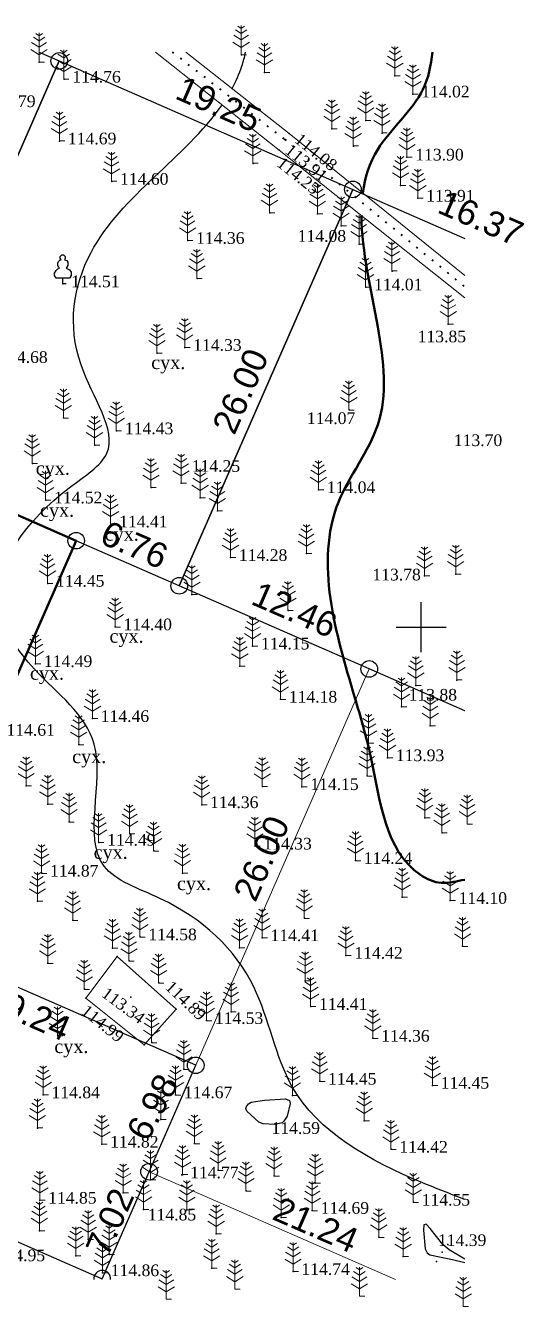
# Model space of a CAD drawing. Header units: millimetres. Extents: x 5405616.9 to 5405706.2, y 5524909.2 to 5524986.1.
# Drawn here: x 5405676.2 to 5405706.2, y 5524909.2 to 5524986.1 of the extents above; entities that cross this region are included whole.
import ezdxf
from ezdxf.enums import TextEntityAlignment as Align

# ---------------------------------------------------------------- set-up
doc = ezdxf.new("R2010")
doc.units = ezdxf.units.MM
doc.linetypes.add('HIDDEN', pattern=[0.5, 0, -0.5])
for name, color, linetype, lineweight in [('11900000', 1, 'Continuous', 30), ('рельеф', 7, 'Continuous', 0), ('ТОЧКИ', 7, 'Continuous', 30)]:
    doc.layers.add(name, color=color, linetype=linetype, lineweight=lineweight)
for name, color, linetype in [('горизонтали', 42, 'Continuous'), ('Ділянки_Межі', 10, 'Continuous'), ('надписи', 7, 'Continuous'), ('отметки', 7, 'Continuous'), ('промеры', 185, 'Continuous'), ('Растительность', 7, 'Continuous')]:
    doc.layers.add(name, color=color, linetype=linetype)
doc.styles.get("Standard").update_dxf_attribs({"font": 'arial.ttf'})
doc.styles.add('times', font='times.ttf')
doc.linetypes.add('канава 0', pattern='A,0.9,0,["|",Standard,S=0.25,R=0,X=0,Y=0],0.1', length=1)

# ---------------------------------------------------------------- blocks, each defined once
blk = doc.blocks.new('A$C51FE15A3')
at = {"layer": 'Растительность', "color": 94, "lineweight": 0}
for points in [[(-0.201, 1.726), (0, 1.584), (0.201, 1.726)], [(0, 1.75), (0, 0), (0.319, 0)], [(-0.447, 1.172), (0, 0.895), (0.447, 1.172)], [(-0.343, 1.489), (0, 1.267), (0.343, 1.489)], [(-0.493, 0.753), (0, 0.444), (0.493, 0.753)]]:
    blk.add_lwpolyline(points, dxfattribs=at)
blk = doc.blocks.new('A$C2ACB5305')
at = {"layer": 'Растительность'}
blk.add_lwpolyline([(0.2, 0), (0.2, 0), (0, 0), (0, 0.35), (-0.4, 0.35), (-0.5, 0.5), (-0.5, 0.65), (-0.4, 0.8), (-0.3, 0.9), (-0.2, 0.95), (-0.25, 1), (-0.3, 1.1), (-0.3, 1.25), (-0.25, 1.35), (-0.15, 1.45), (-0.1, 1.45), (-0.15, 1.55), (-0.15, 1.65), (-0.05, 1.75), (0.05, 1.75), (0.15, 1.65), (0.15, 1.55), (0.1, 1.45), (0.25, 1.4), (0.3, 1.3), (0.3, 1.1), (0.25, 1), (0.2, 0.95), (0.4, 0.85), (0.5, 0.7), (0.5, 0.5), (0.45, 0.4), (0.4, 0.35), (0, 0.35)], dxfattribs=at)

msp = doc.modelspace()

# ---------------------------------------------------------------- linework, layer by layer
at = {"layer": '11900000', "color": 7}
for points in [[(5405700, 5524948.5, 0), (5405700, 5524951.5, 0)], [(5405700, 5524948.5, 0), (5405700, 5524951.5, 0)], [(5405698.5, 5524950, 0), (5405701.5, 5524950, 0)], [(5405698.5, 5524950, 0), (5405701.5, 5524950, 0)]]:
    msp.add_polyline3d(points, dxfattribs=at)
at = {"layer": 'горизонтали', "color": 32}
msp.add_polyline3d([(5405689.527, 5524920.912, 114.5), (5405689.457, 5524921.072, 114.5), (5405689.497, 5524921.192, 114.5), (5405689.627, 5524921.342, 114.5), (5405689.787, 5524921.442, 114.5), (5405690.577, 5524921.572, 114.5), (5405691.837, 5524921.642, 114.5), (5405692.087, 5524921.552, 114.5), (5405692.127, 5524921.362, 114.5), (5405691.937, 5524920.612, 114.5), (5405691.747, 5524920.302, 114.5), (5405691.637, 5524920.202, 114.5), (5405691.207, 5524920.112, 114.5), (5405690.497, 5524920.142, 114.5), (5405690.247, 5524920.242, 114.5), (5405689.527, 5524920.912, 114.5)], close=True, dxfattribs=at)
for points in [[(5405702.614, 5524912.025, 114.5), (5405701.667, 5524912.582, 114.5), (5405701.297, 5524912.902, 114.5), (5405700.537, 5524913.862, 114.5), (5405700.287, 5524914.122, 114.5), (5405700.157, 5524914.082, 114.5), (5405700.127, 5524913.752, 114.5), (5405700.227, 5524912.642, 114.5)], [(5405700.227, 5524912.642, 114.5), (5405700.347, 5524912.392, 114.5), (5405700.507, 5524912.282, 114.5), (5405701.867, 5524911.992, 114.5), (5405702.614, 5524911.819, 114.5)]]:
    msp.add_polyline3d(points, dxfattribs=at)
for points, knots in [([(5405688.64, 5524982.358), (5405688.869, 5524982.786), (5405689.181, 5524983.496), (5405689.387, 5524984.261), (5405689.449, 5524984.55)], [104.7478, 104.7478, 104.7478, 104.7478, 106.244974, 107.131522, 107.131522, 107.131522, 107.131522]), ([(5405702.614, 5524915.604), (5405701.765, 5524915.931), (5405697.727, 5524917.483), (5405691.748, 5524920.767), (5405690.456, 5524929.173), (5405685.864, 5524933.397), (5405678.956, 5524935.57), (5405682.018, 5524943.247), (5405676.904, 5524946.848), (5405673.214, 5524952.355), (5405677.096, 5524957.454), (5405682.552, 5524960.751), (5405678.423, 5524966.21), (5405679.751, 5524974.608), (5405685.836, 5524978.206), (5405688.015, 5524981.343)], [20.416975, 20.416975, 20.416975, 20.416975, 23.037626, 32.731638, 39.162292, 46.871348, 50.794349, 58.140724, 63.904689, 68.143785, 76.466951, 79.543627, 85.063561, 91.848837, 103.526432, 103.526432, 103.526432, 103.526432])]:
    msp.add_open_spline(points, degree=3, knots=knots, dxfattribs=at)
at = {"layer": 'горизонтали', "color": 32, "lineweight": 50}
for points, knots in [([(5405696.49, 5524976.076), (5405696.613, 5524977.01), (5405697.314, 5524979.256), (5405700.137, 5524981.557), (5405700.59, 5524983.757), (5405700.665, 5524984.55)], [72.931298, 72.931298, 72.931298, 72.931298, 75.851769, 80.363697, 82.746279, 82.746279, 82.746279, 82.746279]), ([(5405702.614, 5524934.813), (5405702.147, 5524934.748), (5405701.222, 5524934.444), (5405697.85, 5524936.019), (5405697.397, 5524941.089), (5405695.283, 5524948.2), (5405693.001, 5524955.828), (5405698.192, 5524962.186), (5405697.512, 5524968.123), (5405696.422, 5524972.572), (5405696.409, 5524974.689)], [28.167189, 28.167189, 28.167189, 28.167189, 29.586146, 30.927257, 38.609771, 42.347043, 54.087786, 59.302509, 65.201165, 71.520155, 71.520155, 71.520155, 71.520155])]:
    msp.add_open_spline(points, degree=3, knots=knots, dxfattribs=at)
at = {"layer": 'Ділянки_Межі'}
for points in [[(5405677.038, 5524984.55), (5405678.256, 5524984.017), (5405667.828, 5524960.2), (5405661.61, 5524962.923), (5405650.195, 5524967.92)], [(5405685.462, 5524952.48), (5405695.889, 5524976.297), (5405702.614, 5524973.357)], [(5405702.614, 5524944.971), (5405696.877, 5524947.483), (5405685.462, 5524952.48)]]:
    msp.add_lwpolyline(points, dxfattribs=at)
msp.add_lwpolyline([(5405667.828, 5524960.2), (5405678.256, 5524984.017), (5405695.889, 5524976.297), (5405685.462, 5524952.48), (5405679.269, 5524955.191)], close=True, dxfattribs=at)
at = {"layer": 'Ділянки_Межі', "lineweight": 25}
for points in [[(5405677.038, 5524984.55), (5405678.256, 5524984.017), (5405695.889, 5524976.297), (5405702.614, 5524973.357)], [(5405619.87, 5524937.531), (5405624.379, 5524935.557), (5405652.622, 5524923.203), (5405680.834, 5524910.84), (5405683.651, 5524917.273), (5405686.449, 5524923.665), (5405668.826, 5524931.381), (5405651.182, 5524939.105), (5405633.549, 5524946.825), (5405619.87, 5524952.814)]]:
    msp.add_lwpolyline(points, dxfattribs=at)
at = {"layer": 'Ділянки_Межі', "lineweight": 50}
msp.add_lwpolyline([(5405651.182, 5524939.105), (5405661.61, 5524962.923), (5405667.828, 5524960.2), (5405679.269, 5524955.191), (5405668.826, 5524931.381)], close=True, dxfattribs=at)
at = {"layer": 'Ділянки_Межі', "lineweight": 0}
msp.add_lwpolyline([(5405668.826, 5524931.381), (5405679.269, 5524955.191), (5405685.462, 5524952.48), (5405696.877, 5524947.483), (5405686.449, 5524923.665)], close=True, dxfattribs=at)
for points in [[(5405683.651, 5524917.273), (5405686.449, 5524923.665), (5405696.877, 5524947.483), (5405702.614, 5524944.971)], [(5405647.186, 5524910.798), (5405652.622, 5524923.203), (5405680.834, 5524910.84), (5405680.815, 5524910.798)], [(5405680.815, 5524910.798), (5405680.834, 5524910.84), (5405683.651, 5524917.273), (5405698.443, 5524910.798)], [(5405698.443, 5524910.798), (5405683.651, 5524917.273)]]:
    msp.add_lwpolyline(points, dxfattribs=at)
at = {"layer": 'отметки', "color": 7}
for p in [(5405677.056, 5524983.937, 114.726), (5405689.195, 5524984.379, 114.522), (5405690.592, 5524983.318, 114.385), (5405698.414, 5524983.124, 113.994), (5405678.542, 5524982.916, 114.761), (5405699.498, 5524982.026, 114.022), (5405696.663, 5524980.438, 114.009), (5405678.274, 5524979.205, 114.689), (5405691.8, 5524979.289, 113.908), (5405692.063, 5524979.656, 114.078), (5405694.631, 5524979.937, 114.089), (5405697.641, 5524979.685, 113.947), (5405691.464, 5524978.656, 114.249), (5405695.92, 5524978.905, 114.076), (5405689.892, 5524977.86, 114.31), (5405699.139, 5524978.237, 113.897), (5405681.406, 5524976.78, 114.597), (5405698.761, 5524976.531, 113.936), (5405699.792, 5524975.768, 113.912), (5405690.894, 5524974.883, 114.258), (5405693.765, 5524974.829, 114.139), (5405695.183, 5524974.107, 114.079), (5405685.974, 5524973.23, 114.358), (5405696.269, 5524973.005, 114.03), (5405686.529, 5524970.946, 114.356), (5405698.248, 5524971.395, 113.954), (5405678.47, 5524970.621, 114.51), (5405696.661, 5524970.432, 114.006), (5405701.624, 5524968.194, 113.849), (5405684.134, 5524966.46, 114.269), (5405685.801, 5524966.799, 114.326), (5405695.662, 5524963.047, 114.072), (5405678.514, 5524962.563, 114.587), (5405681.697, 5524961.788, 114.428), (5405680.39, 5524960.928, 114.532), (5405676.641, 5524959.832, 114.567), (5405685.578, 5524958.643, 114.253), (5405677.44, 5524957.632, 114.52), (5405683.769, 5524958.379, 114.401), (5405686.726, 5524957.773, 114.262), (5405693.83, 5524958.249, 114.038), (5405687.762, 5524956.981, 114.166), (5405681.35, 5524956.19, 114.41), (5405688.544, 5524954.175, 114.276), (5405693.106, 5524954.419, 114.12), (5405700.2, 5524953.082, 113.781), (5405702.067, 5524953.186, 113.743), (5405677.562, 5524952.625, 114.447), (5405686.226, 5524951.957, 114.28), (5405691.995, 5524950.999, 114.212), (5405681.615, 5524950.009, 114.398), (5405689.871, 5524948.856, 114.152), (5405676.831, 5524947.798, 114.493), (5405689.102, 5524947.644, 114.221), (5405699.668, 5524946.49, 113.972), (5405702.144, 5524946.818, 113.703), (5405691.542, 5524945.66, 114.183), (5405698.821, 5524945.211, 113.881), (5405680.246, 5524944.499, 114.459), (5405700.536, 5524944.067, 113.885), (5405696.83, 5524943.018, 113.973), (5405679.433, 5524942.941, 114.538), (5405697.975, 5524942.144, 113.932), (5405696.74, 5524941.053, 114.04), (5405676.265, 5524940.462, 114.596), (5405690.452, 5524940.423, 114.259), (5405692.832, 5524940.407, 114.152), (5405677.565, 5524939.355, 114.607), (5405686.811, 5524939.323, 114.36), (5405700.211, 5524938.542, 113.967), (5405678.846, 5524938.291, 114.539), (5405701.246, 5524937.641, 113.929), (5405680.63, 5524937.064, 114.491), (5405682.485, 5524937.585, 114.455), (5405683.925, 5524936.544, 114.45), (5405690.016, 5524936.835, 114.329), (5405696.044, 5524935.967, 114.241), (5405677.201, 5524935.207, 114.873), (5405685.659, 5524935.214, 114.447), (5405700.716, 5524934.758, 113.999), (5405676.952, 5524933.53, 114.673), (5405698.849, 5524933.765, 114.191), (5405701.742, 5524933.564, 114.101), (5405679.068, 5524932.38, 114.62), (5405692.976, 5524932.499, 114.386), (5405681.456, 5524930.708, 114.698), (5405683.108, 5524931.379, 114.58), (5405689.09, 5524930.723, 114.395), (5405690.445, 5524931.326, 114.409), (5405702.477, 5524930.818, 114.216), (5405681.725, 5524930.212, 114.828), (5405682.451, 5524929.938, 114.775), (5405695.477, 5524930.272, 114.421), (5405677.568, 5524929.798, 114.714), (5405684.231, 5524928.621, 114.856), (5405693.025, 5524928.744, 114.384), (5405679.773, 5524928.247, 114.992), (5405679.855, 5524927.699, 114.988), (5405682.554, 5524927.769, 113.341), (5405685.276, 5524927.044, 114.894), (5405688.579, 5524926.889, 114.524), (5405693.356, 5524927.199, 114.41), (5405687.099, 5524926.351, 114.529), (5405678.161, 5524925.437, 114.768), (5405683.354, 5524924.893, 114.818), (5405683.811, 5524925.034, 114.7), (5405697.095, 5524925.288, 114.362), (5405685.744, 5524923.433, 114.697), (5405693.899, 5524922.708, 114.446), (5405700.67, 5524922.462, 114.454), (5405677.287, 5524921.887, 114.836), (5405685.242, 5524921.891, 114.67), (5405692.261, 5524921.857, 114.513), (5405684.365, 5524920.411, 114.789), (5405696.57, 5524920.336, 114.447), (5405676.941, 5524919.898, 114.899), (5405680.809, 5524918.92, 114.821), (5405686.379, 5524918.96, 114.775), (5405698.185, 5524918.62, 114.423), (5405685.616, 5524917.075, 114.77), (5405685.658, 5524917.094, 114.766), (5405687.799, 5524917.362, 114.749), (5405691.169, 5524917.023, 114.643), (5405683.74, 5524916.783, 114.815), (5405689.478, 5524916.123, 114.724), (5405693.634, 5524916.589, 114.537), (5405677.087, 5524915.554, 114.849), (5405682.094, 5524916.003, 114.859), (5405699.524, 5524915.435, 114.553), (5405683.317, 5524914.996, 114.851), (5405685.918, 5524914.987, 114.782), (5405693.455, 5524914.946, 114.685), (5405691.593, 5524914.526, 114.67), (5405677.063, 5524913.714, 114.919), (5405679.987, 5524913.193, 114.832), (5405687.675, 5524913.538, 114.761), (5405697.448, 5524913.33, 114.563), (5405681.256, 5524912.291, 114.798), (5405701.261, 5524912.445, 114.39), (5405701.586, 5524912.891, 114.602), (5405679.242, 5524912.216, 114.863), (5405687.41, 5524911.47, 114.808), (5405698.908, 5524912.181, 114.637), (5405700.913, 5524911.885, 114.619), (5405680.847, 5524911.198, 114.858), (5405692.3, 5524911.271, 114.739)]:
    msp.add_point(p, dxfattribs=at)
at = {"layer": 'рельеф', "color": 7, "linetype": 'канава 0'}
for points, elevation in [([(5405684.04, 5524984.55), (5405691.464, 5524978.656), (5405702.614, 5524969.784)], 113.39), ([(5405702.614, 5524971.124), (5405692.063, 5524979.656), (5405685.863, 5524984.55)], 113.66), ([(5405681.725, 5524930.212), (5405679.855, 5524927.699), (5405683.354, 5524924.893), (5405685.276, 5524927.044), (5405681.725, 5524930.212)], 114.828)]:
    msp.add_lwpolyline(points, dxfattribs=dict(at, elevation=elevation))
at = {"layer": 'рельеф', "color": 7, "linetype": 'HIDDEN', "lineweight": 40, "elevation": 113.4}
msp.add_lwpolyline([(5405685.039, 5524984.55), (5405691.8, 5524979.29), (5405702.614, 5524970.45)], dxfattribs=at)
at = {"layer": 'ТОЧКИ'}
for centre in [(5405678.256, 5524984.017), (5405695.889, 5524976.297), (5405679.269, 5524955.191, 107.24), (5405685.462, 5524952.48, 107.24), (5405696.877, 5524947.483, 107.24), (5405686.449, 5524923.665), (5405683.651, 5524917.273)]:
    msp.add_circle(centre, 0.5, dxfattribs=at)
for start, end in [(90.01411, 184.92135), (355.07865, 89.98589)]:
    msp.add_arc((5405680.834, 5524910.84), 0.5, start, end, dxfattribs=at)

# ---------------------------------------------------------------- block references
at = {"layer": 'Растительность', "color": 7}
for name, p in [('A$C51FE15A3', (5405689.18, 5524984.39, 114.52)), ('A$C51FE15A3', (5405677.04, 5524983.95, 114.73)), ('A$C51FE15A3', (5405678.52, 5524982.93, 114.76)), ('A$C51FE15A3', (5405690.58, 5524983.33, 114.39)), ('A$C51FE15A3', (5405698.41, 5524983.13, 113.99)), ('A$C51FE15A3', (5405699.5, 5524982.03, 114.02)), ('A$C51FE15A3', (5405694.63, 5524979.94, 114.09)), ('A$C51FE15A3', (5405696.66, 5524980.44, 114.01)), ('A$C51FE15A3', (5405678.26, 5524979.21, 114.69)), ('A$C51FE15A3', (5405697.64, 5524979.69, 113.95)), ('A$C51FE15A3', (5405695.91, 5524978.91, 114.08)), ('A$C51FE15A3', (5405699.14, 5524978.24, 113.9)), ('A$C51FE15A3', (5405689.88, 5524977.87, 114.31)), ('A$C51FE15A3', (5405681.39, 5524976.79, 114.6)), ('A$C51FE15A3', (5405698.76, 5524976.54, 113.94)), ('A$C51FE15A3', (5405699.79, 5524975.77, 113.91)), ('A$C51FE15A3', (5405690.88, 5524974.89, 114.26)), ('A$C51FE15A3', (5405693.76, 5524974.83, 114.14)), ('A$C51FE15A3', (5405695.18, 5524974.11, 114.08)), ('A$C51FE15A3', (5405685.96, 5524973.23, 114.36)), ('A$C51FE15A3', (5405696.26, 5524973.01, 114.03)), ('A$C51FE15A3', (5405698.24, 5524971.4, 113.95)), ('A$C2ACB5305', (5405678.46, 5524970.62, 114.51)), ('A$C51FE15A3', (5405686.52, 5524970.95, 114.36)), ('A$C51FE15A3', (5405696.65, 5524970.43, 114.01)), ('A$C51FE15A3', (5405701.62, 5524968.2, 113.85)), ('A$C51FE15A3', (5405685.79, 5524966.8, 114.33)), ('A$C51FE15A3', (5405684.12, 5524966.46, 114.27)), ('A$C51FE15A3', (5405695.65, 5524963.04, 114.07)), ('A$C51FE15A3', (5405678.5, 5524962.56, 114.59)), ('A$C51FE15A3', (5405681.68, 5524961.79, 114.43)), ('A$C51FE15A3', (5405680.37, 5524960.93, 114.53)), ('A$C51FE15A3', (5405676.63, 5524959.83, 114.57)), ('A$C51FE15A3', (5405683.76, 5524958.38, 114.4)), ('A$C51FE15A3', (5405685.57, 5524958.64, 114.25)), ('A$C51FE15A3', (5405693.82, 5524958.25, 114.04)), ('A$C51FE15A3', (5405677.43, 5524957.63, 114.52)), ('A$C51FE15A3', (5405686.72, 5524957.77, 114.26)), ('A$C51FE15A3', (5405687.75, 5524956.98, 114.17)), ('A$C51FE15A3', (5405681.34, 5524956.19, 114.41)), ('A$C51FE15A3', (5405693.1, 5524954.41, 114.12)), ('A$C51FE15A3', (5405688.54, 5524954.17, 114.28)), ('A$C51FE15A3', (5405700.2, 5524953.08, 113.78)), ('A$C51FE15A3', (5405702.07, 5524953.18, 113.74)), ('A$C51FE15A3', (5405677.55, 5524952.62, 114.45)), ('A$C51FE15A3', (5405686.22, 5524951.95, 114.28)), ('A$C51FE15A3', (5405691.99, 5524950.99, 114.21)), ('A$C51FE15A3', (5405681.61, 5524950, 114.4)), ('A$C51FE15A3', (5405689.87, 5524948.85, 114.15)), ('A$C51FE15A3', (5405676.82, 5524947.79, 114.49)), ('A$C51FE15A3', (5405689.1, 5524947.64, 114.22)), ('A$C51FE15A3', (5405702.14, 5524946.82, 113.7)), ('A$C51FE15A3', (5405699.67, 5524946.49, 113.97)), ('A$C51FE15A3', (5405691.54, 5524945.65, 114.18)), ('A$C51FE15A3', (5405698.82, 5524945.21, 113.88)), ('A$C51FE15A3', (5405680.25, 5524944.5, 114.46)), ('A$C51FE15A3', (5405700.54, 5524944.07, 113.88)), ('A$C51FE15A3', (5405679.42, 5524942.93, 114.54)), ('A$C51FE15A3', (5405696.83, 5524943.02, 113.97)), ('A$C51FE15A3', (5405697.97, 5524942.14, 113.93)), ('A$C51FE15A3', (5405696.74, 5524941.05, 114.04)), ('A$C51FE15A3', (5405676.26, 5524940.45, 114.6)), ('A$C51FE15A3', (5405690.45, 5524940.42, 114.26)), ('A$C51FE15A3', (5405692.83, 5524940.4, 114.15)), ('A$C51FE15A3', (5405677.56, 5524939.35, 114.61)), ('A$C51FE15A3', (5405686.81, 5524939.32, 114.36)), ('A$C51FE15A3', (5405678.84, 5524938.28, 114.54)), ('A$C51FE15A3', (5405700.21, 5524938.54, 113.97)), ('A$C51FE15A3', (5405682.48, 5524937.58, 114.46)), ('A$C51FE15A3', (5405701.24, 5524937.64, 113.93)), ('A$C51FE15A3', (5405702.76, 5524938.16, 113.83)), ('A$C51FE15A3', (5405680.62, 5524937.06, 114.49)), ('A$C51FE15A3', (5405690.01, 5524936.83, 114.33)), ('A$C51FE15A3', (5405683.92, 5524936.54, 114.45)), ('A$C51FE15A3', (5405696.04, 5524935.96, 114.24)), ('A$C51FE15A3', (5405677.19, 5524935.19, 114.87)), ('A$C51FE15A3', (5405685.65, 5524935.21, 114.45)), ('A$C51FE15A3', (5405698.85, 5524933.76, 114.19)), ('A$C51FE15A3', (5405676.94, 5524933.52, 114.67)), ('A$C51FE15A3', (5405701.74, 5524933.56, 114.1)), ('A$C51FE15A3', (5405679.06, 5524932.37, 114.62)), ('A$C51FE15A3', (5405692.97, 5524932.49, 114.39)), ('A$C51FE15A3', (5405683.1, 5524931.37, 114.58)), ('A$C51FE15A3', (5405690.44, 5524931.32, 114.41)), ('A$C51FE15A3', (5405681.45, 5524930.7, 114.7)), ('A$C51FE15A3', (5405689.09, 5524930.72, 114.4)), ('A$C51FE15A3', (5405702.48, 5524930.81, 114.22)), ('A$C51FE15A3', (5405677.56, 5524929.79, 114.71)), ('A$C51FE15A3', (5405682.44, 5524929.92, 114.78)), ('A$C51FE15A3', (5405695.47, 5524930.26, 114.42)), ('A$C51FE15A3', (5405679.76, 5524928.23, 114.99)), ('A$C51FE15A3', (5405684.22, 5524928.61, 114.86)), ('A$C51FE15A3', (5405693.02, 5524928.74, 114.38)), ('A$C51FE15A3', (5405688.57, 5524926.88, 114.52)), ('A$C51FE15A3', (5405693.35, 5524927.19, 114.41)), ('A$C51FE15A3', (5405687.09, 5524926.34, 114.53)), ('A$C51FE15A3', (5405678.15, 5524925.43, 114.77)), ('A$C51FE15A3', (5405697.09, 5524925.28, 114.36)), ('A$C51FE15A3', (5405683.8, 5524925.02, 114.7)), ('A$C51FE15A3', (5405685.74, 5524923.42, 114.7)), ('A$C51FE15A3', (5405693.9, 5524922.7, 114.45)), ('A$C51FE15A3', (5405700.67, 5524922.45, 114.45)), ('A$C51FE15A3', (5405677.29, 5524921.89, 114.84)), ('A$C51FE15A3', (5405685.24, 5524921.88, 114.67)), ('A$C51FE15A3', (5405692.26, 5524921.85, 114.51)), ('A$C51FE15A3', (5405676.94, 5524919.9, 114.9)), ('A$C51FE15A3', (5405684.36, 5524920.4, 114.79)), ('A$C51FE15A3', (5405696.57, 5524920.33, 114.45)), ('A$C51FE15A3', (5405686.37, 5524918.95, 114.78)), ('A$C51FE15A3', (5405680.81, 5524918.92, 114.82)), ('A$C51FE15A3', (5405698.18, 5524918.61, 114.42)), ('A$C51FE15A3', (5405683.74, 5524916.79, 114.82)), ('A$C51FE15A3', (5405685.66, 5524917.1, 114.77)), ('A$C51FE15A3', (5405687.79, 5524917.35, 114.75)), ('A$C51FE15A3', (5405691.16, 5524917.01, 114.64)), ('A$C51FE15A3', (5405682.1, 5524916, 114.86)), ('A$C51FE15A3', (5405689.47, 5524916.11, 114.72)), ('A$C51FE15A3', (5405693.63, 5524916.58, 114.54)), ('A$C51FE15A3', (5405677.09, 5524915.56, 114.85)), ('A$C51FE15A3', (5405699.52, 5524915.43, 114.55)), ('A$C51FE15A3', (5405683.32, 5524915, 114.85)), ('A$C51FE15A3', (5405685.92, 5524914.99, 114.78)), ('A$C51FE15A3', (5405691.59, 5524914.52, 114.67)), ('A$C51FE15A3', (5405693.45, 5524914.93, 114.69)), ('A$C51FE15A3', (5405677.06, 5524913.72, 114.92)), ('A$C51FE15A3', (5405679.99, 5524913.19, 114.83)), ('A$C51FE15A3', (5405687.68, 5524913.54, 114.76)), ('A$C51FE15A3', (5405697.45, 5524913.32, 114.56)), ('A$C51FE15A3', (5405679.24, 5524912.22, 114.86)), ('A$C51FE15A3', (5405681.26, 5524912.29, 114.8)), ('A$C51FE15A3', (5405698.91, 5524912.17, 114.64)), ('A$C51FE15A3', (5405687.41, 5524911.47, 114.81)), ('A$C51FE15A3', (5405692.3, 5524911.27, 114.74)), ('A$C51FE15A3', (5405680.85, 5524911.2, 114.86)), ('A$C51FE15A3', (5405688.8, 5524910.22, 114.79)), ('A$C51FE15A3', (5405696.28, 5524909.79, 114.71)), ('A$C51FE15A3', (5405684.68, 5524909.61, 114.79)), ('A$C51FE15A3', (5405702.52, 5524909.18, 114.65))]:
    msp.add_blockref(name, p, dxfattribs=at)

# ---------------------------------------------------------------- texts
at = {"layer": 'надписи', "color": 7, "style": 'times'}
for p in [(5405683.779, 5524966.301, 111.861), (5405676.844, 5524959.944, 111.861), (5405677.099, 5524957.428, 111.861), (5405680.985, 5524955.99, 111.861), (5405681.271, 5524949.861, 111.861), (5405676.493, 5524947.634, 111.861), (5405679.029, 5524942.623, 111.861), (5405680.32, 5524936.874, 111.861), (5405685.326, 5524934.993, 111.861), (5405677.96, 5524925.203, 111.861)]:
    msp.add_text('сух.', height=0.8, dxfattribs=at).set_placement(p, align=Align.TOP_LEFT)
at = {"layer": 'отметки', "color": 7, "style": 'times'}
for s, p in [('114.76', (5405679.042, 5524983.416, 114.761)), ('114.02', (5405699.998, 5524982.526, 114.022)), ('114.79', (5405673.924, 5524981.944, 114.792)), ('114.69', (5405678.774, 5524979.705, 114.689)), ('113.90', (5405699.639, 5524978.737, 113.897)), ('114.60', (5405681.906, 5524977.28, 114.597)), ('113.91', (5405700.292, 5524976.268, 113.912)), ('114.08', (5405692.578, 5524973.852, 114.079)), ('114.36', (5405686.474, 5524973.73, 114.358)), ('114.51', (5405678.97, 5524971.121, 114.51)), ('114.01', (5405697.161, 5524970.932, 114.006)), ('113.85', (5405699.781, 5524967.811, 113.849)), ('114.33', (5405686.301, 5524967.299, 114.326)), ('114.68', (5405674.651, 5524966.572, 114.681)), ('114.43', (5405682.197, 5524962.288, 114.428)), ('114.07', (5405693.128, 5524962.9, 114.072)), ('113.70', (5405701.956, 5524961.576, 113.702)), ('114.25', (5405686.21, 5524960.028, 114.253)), ('114.04', (5405694.33, 5524958.749, 114.038)), ('114.52', (5405677.94, 5524958.132, 114.52)), ('114.41', (5405681.85, 5524956.69, 114.41)), ('114.28', (5405689.044, 5524954.675, 114.276)), ('114.45', (5405678.062, 5524953.125, 114.447)), ('113.78', (5405697.064, 5524953.503, 113.781)), ('114.40', (5405682.115, 5524950.509, 114.398)), ('114.15', (5405690.371, 5524949.356, 114.152)), ('114.49', (5405677.331, 5524948.298, 114.493)), ('114.18', (5405692.042, 5524946.16, 114.183)), ('113.88', (5405699.239, 5524946.281, 113.881)), ('114.46', (5405680.746, 5524944.999, 114.459)), ('114.61', (5405675.084, 5524944.169, 114.608)), ('113.93', (5405698.475, 5524942.644, 113.932)), ('114.15', (5405693.332, 5524940.907, 114.152)), ('114.36', (5405687.311, 5524939.823, 114.36)), ('114.49', (5405681.13, 5524937.564, 114.491)), ('114.33', (5405690.516, 5524937.335, 114.329)), ('114.24', (5405696.544, 5524936.467, 114.241)), ('114.87', (5405677.701, 5524935.707, 114.873)), ('114.10', (5405702.242, 5524934.064, 114.101)), ('114.58', (5405683.608, 5524931.879, 114.58)), ('114.41', (5405690.945, 5524931.826, 114.409)), ('114.42', (5405695.977, 5524930.772, 114.421)), ('114.41', (5405693.856, 5524927.699, 114.41)), ('114.53', (5405687.599, 5524926.851, 114.529)), ('114.36', (5405697.595, 5524925.788, 114.362)), ('114.45', (5405694.399, 5524923.208, 114.446)), ('114.84', (5405677.787, 5524922.387, 114.836)), ('114.67', (5405685.742, 5524922.391, 114.67)), ('114.45', (5405701.17, 5524922.962, 114.454)), ('114.59', (5405691.005, 5524920.247, 114.585)), ('114.82', (5405681.309, 5524919.42, 114.821)), ('114.42', (5405698.685, 5524919.12, 114.423)), ('114.77', (5405686.116, 5524917.575, 114.77)), ('114.85', (5405677.587, 5524916.054, 114.849)), ('114.69', (5405693.955, 5524915.446, 114.685)), ('114.55', (5405700.024, 5524915.935, 114.553)), ('114.85', (5405683.571, 5524915.045, 114.851)), ('114.39', (5405700.999, 5524913.508, 114.553)), ('114.95', (5405674.498, 5524912.596, 114.953)), ('114.86', (5405681.347, 5524911.698, 114.858)), ('114.74', (5405692.8, 5524911.771, 114.739))]:
    msp.add_text(s, height=0.7, dxfattribs=at).set_placement(p, align=Align.TOP_LEFT)
for s, rotation, p in [('114.08', 321.03856, (5405692.766, 5524979.73, 114.078)), ('113.91', 320.73498, (5405692.191, 5524979.084, 113.908)), ('114.25', 321.49154, (5405691.695, 5524978.301, 114.249)), ('114.89', 316.18008, (5405685.05, 5524928.819, 114.894)), ('113.34', 323.40069, (5405681.149, 5524928.411, 113.341)), ('114.99', 321.27236, (5405679.946, 5524927.362, 114.828))]:
    msp.add_text(s, height=0.7, rotation=rotation, dxfattribs=at).set_placement(p, align=Align.TOP_LEFT)
at = {"layer": 'промеры', "char_height": 1.5, "attachment_point": 1}
for s, insert, rotation in [('19.25', (5405685.731, 5524983.162), 336.35584), ('16.37', (5405701.481, 5524976.311), 336.4763), ('26.00', (5405687.395, 5524962.077), 66.37949), ('6.76', (5405681.198, 5524956.453), 336.4763), ('12.46', (5405690.291, 5524952.783), 336.4763), ('26.00', (5405688.659, 5524934.006), 66.37949), ('19.24', (5405674.293, 5524928.554), 336.35584), ('6.98', (5405682.229, 5524919.711), 61.91278), ('7.02', (5405679.788, 5524912.693), 66.35584), ('21.24', (5405691.562, 5524915.819), 336.4763)]:
    msp.add_mtext(s, dxfattribs=dict(at, insert=insert, rotation=rotation))

doc.saveas('drawing.dxf')
